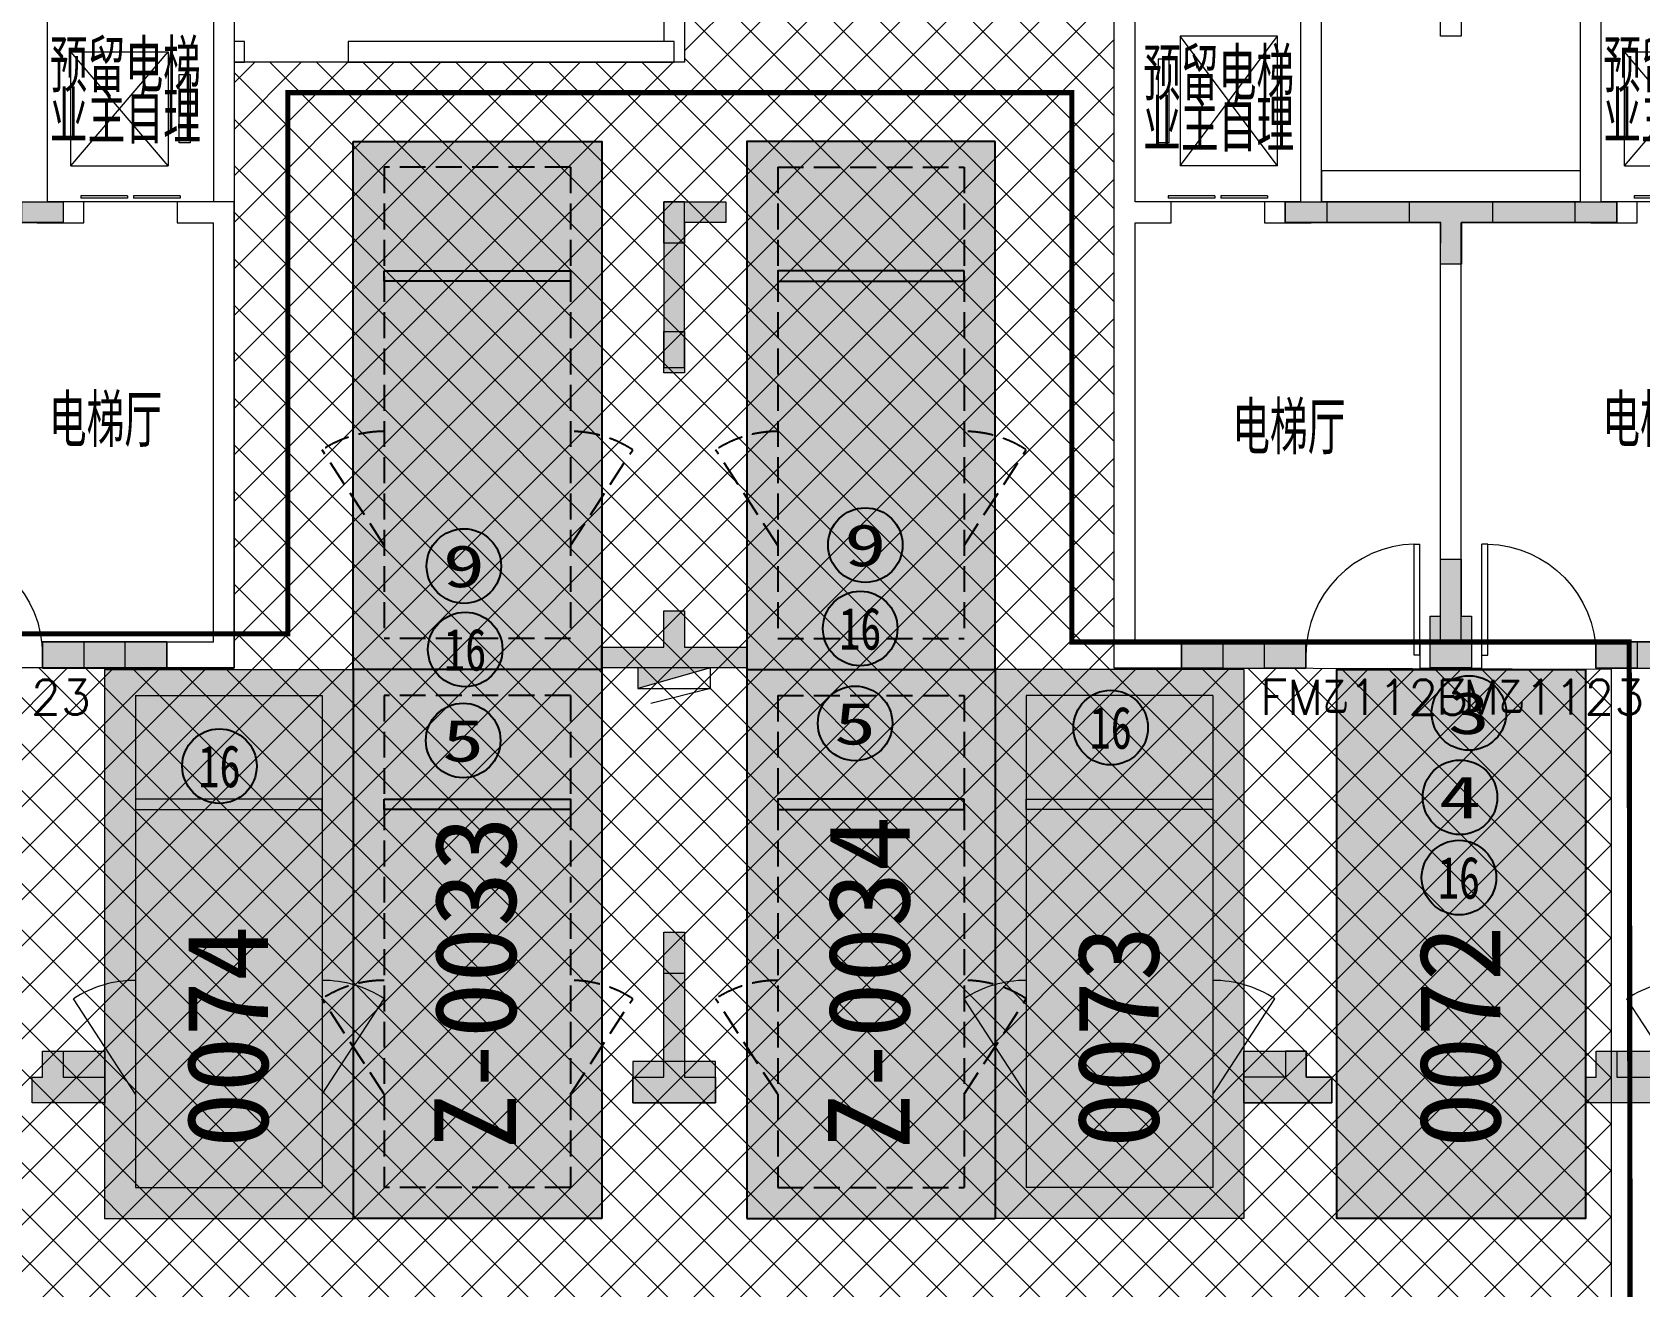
# Model space of a CAD drawing. Extents: x -264757 to 1033689, y 4049843 to 4347093.
# Drawn here: x -40389 to -24865, y 4272132 to 4284247 of the extents above; entities that cross this region are included whole.
import ezdxf
from ezdxf.enums import TextEntityAlignment as Align

# ---------------------------------------------------------------- set-up
doc = ezdxf.new("R2010")
doc.units = 0
doc.header["$LTSCALE"] = 1000
doc.header["$MEASUREMENT"] = 0
doc.linetypes.add('AX-01DK-PB01$1$A-001-车位参照B1$0$A-001-车位参照B1$0$A-001-车位参照B1$0$A-H4-001-基本图形$0$A-001-车位B1$0$DASH', pattern=[0.35, 0.25, -0.1])
doc.linetypes.add('DASH', pattern=[0.35, 0.25, -0.1])
doc.layers.add('AX-01DK-PB01$0$AX-001DK-01-PB01-02$0$A-3-WinF(Text)', color=8, linetype='Continuous', plot=False)
for name, color, linetype in [('不利因素1-紧邻消火栓', 7, 'Continuous'), ('不利因素3-紧邻房间出入口', 7, 'Continuous'), ('不利因素4-紧邻行车坡道', 7, 'Continuous'), ('不利因素5-单面靠墙', 7, 'Continuous'), ('不利因素9-坡道上停车', 7, 'Continuous'), ('不可售车位', 255, 'Continuous'), ('子母车位', 7, 'Continuous'), ('普通车位', 7, 'Continuous')]:
    doc.layers.add(name, color=color, linetype=linetype)
doc.layers.add('无关图层', color=8, linetype='Continuous', lineweight=0)
doc.layers.add('车位归属楼栋范围线', color=7, linetype='Continuous', true_color=0x19e6c7)
doc.styles.add('AX-01DK-PB01$0$AX-001DK-01-PB01-02$0$_TCH_WINDOW', font='SIMPLEX', dxfattribs={"bigfont": 'GBCBIG'})
doc.styles.add('AX-01DK-PB01$0$Standard', font='gbenor.shx', dxfattribs={"bigfont": 'gbcbig.shx'})
doc.styles.add('AX-ACK-BIANH1$0$黑体', font='simhei.ttf')
doc.styles.add('AX-ACK-P01-WALL$0$黑体', font='simhei.ttf')
doc.styles.add('SX-ACK-PB01-WNC-ALL$0$黑体', font='simhei.ttf')
doc.styles.add('黑体', font='simhei.ttf')

# ---------------------------------------------------------------- blocks, each defined once
blk = doc.blocks.new('20200722.21175556')
at = {"layer": '不利因素1-紧邻消火栓', "true_color": 0x3c6a45}
h = blk.add_hatch(color=97, dxfattribs=at)
h.dxf.hatch_style = 1
edge = h.paths.add_edge_path()
edge.add_arc((360, 360), 360, 0, 360)
at = {"layer": '不利因素1-紧邻消火栓'}
blk.add_circle((360, 360), 360, dxfattribs=at)
at = {"layer": '不利因素1-紧邻消火栓', "style": '黑体', "width": 1.390625}
blk.add_text('9', height=407, dxfattribs=at).set_placement((156, 156), (564, 156), align=Align.FIT)
blk = doc.blocks.new('SX-ACK-PB01-WNC-ALL$0$20200722.21182536')
at = {"layer": '不利因素3-紧邻房间出入口', "true_color": 0xe4d218}
h = blk.add_hatch(color=52, dxfattribs=at)
h.dxf.hatch_style = 1
edge = h.paths.add_edge_path()
edge.add_arc((360, 360), 360, 0, 360)
at = {"layer": '不利因素3-紧邻房间出入口'}
blk.add_circle((360, 360), 360, dxfattribs=at)
at = {"layer": '不利因素3-紧邻房间出入口', "style": 'SX-ACK-PB01-WNC-ALL$0$黑体', "width": 1.390625}
blk.add_text('3', height=407, dxfattribs=at).set_placement((156, 156), (564, 156), align=Align.FIT)
blk = doc.blocks.new('20200722.21182971')
at = {"layer": '不利因素4-紧邻行车坡道', "true_color": 0x9591ce}
h = blk.add_hatch(color=193, dxfattribs=at)
h.dxf.hatch_style = 1
edge = h.paths.add_edge_path()
edge.add_arc((360, 360), 360, 0, 360)
at = {"layer": '不利因素4-紧邻行车坡道'}
blk.add_circle((360, 360), 360, dxfattribs=at)
at = {"layer": '不利因素4-紧邻行车坡道', "style": '黑体', "width": 1.390625}
blk.add_text('4', height=407, dxfattribs=at).set_placement((156, 156), (564, 156), align=Align.FIT)
blk = doc.blocks.new('AX-ACK-P01-WALL$0$20200722.21184440')
at = {"layer": '不利因素9-坡道上停车', "true_color": 0x6a96bd}
h = blk.add_hatch(color=153, dxfattribs=at)
h.dxf.hatch_style = 1
edge = h.paths.add_edge_path()
edge.add_arc((360, 360), 360, 0, 360)
at = {"layer": '不利因素9-坡道上停车'}
blk.add_circle((360, 360), 360, dxfattribs=at)
at = {"layer": '不利因素9-坡道上停车', "style": 'AX-ACK-P01-WALL$0$黑体', "width": 0.695313}
blk.add_text('16', height=407.3, dxfattribs=at).set_placement((156, 156), (564, 156), align=Align.FIT)
blk = doc.blocks.new('SX-ACK-PB01-WNC-ALL$0$20200722.21183209')
at = {"layer": '不利因素5-单面靠墙', "true_color": 0x6d711d}
h = blk.add_hatch(color=66, dxfattribs=at)
h.dxf.hatch_style = 1
edge = h.paths.add_edge_path()
edge.add_arc((360, 360), 360, 0, 360)
at = {"layer": '不利因素5-单面靠墙'}
blk.add_circle((360, 360), 360, dxfattribs=at)
at = {"layer": '不利因素5-单面靠墙', "style": 'SX-ACK-PB01-WNC-ALL$0$黑体', "width": 1.390625}
blk.add_text('5', height=407, dxfattribs=at).set_placement((156, 156), (564, 156), align=Align.FIT)
blk = doc.blocks.new('销控车位')
at = {"layer": '不可售车位', "true_color": 0x757b8a}
h = blk.add_hatch(color=8, dxfattribs=at)
h.dxf.hatch_style = 1
h.paths.add_polyline_path([(2400, 0), (2400, -5300), (0, -5300), (0, 0)])
at = {"layer": '不可售车位', "color": 8, "true_color": 0x757b8a}
blk.add_lwpolyline([(2400, 0), (2400, -5300), (0, -5300), (0, 0)], close=True, dxfattribs=at)
blk = doc.blocks.new('AX-01DK-PB01$0$AX-001DK-01-PP01$0$AX-001DK-01-PP01$0$$DORLIB2D$00000127')
at = {"layer": '无关图层'}
for points in [[(-0.533, 0.795), (-0.533, 0.69)], [(-0.033, 0.795), (-0.533, 0.795)], [(-0.033, 0.69), (-0.533, 0.69)], [(-0.033, 0.795), (-0.033, 0.69)], [(0.533, 0.795), (0.033, 0.795)], [(0.033, 0.795), (0.033, 0.69)], [(0.533, 0.69), (0.033, 0.69)], [(0.533, 0.795), (0.533, 0.69)], [(0.5, 0.5), (-0.5, 0.5)]]:
    blk.add_lwpolyline(points, dxfattribs=at)
blk = doc.blocks.new('AX-01DK-PB01$0$$DorLib2D$00000001')
at = {"layer": '无关图层'}
for p, q in [((0.45, 0.975), (0.5, 0.975)), ((0.45, 0), (0.45, 0.975)), ((0.5, 0), (0.5, 0.975)), ((0.5, 0), (0.45, 0))]:
    blk.add_line(p, q, dxfattribs=at)
at = {"layer": '无关图层', "lineweight": 13}
blk.add_arc((0.475, 0), 0.975, 91.4693, 180, dxfattribs=at)
blk = doc.blocks.new('PX-03CK-XHS$1$$TWTSYS$00000508')
at = {"layer": '无关图层'}
for p, q in [((-0.5, 0.5), (0.324, 1.224)), ((-0.5, 0.5), (-0.5, -0.5)), ((-0.5, -0.5), (0.5, 0.5)), ((0.5, 0.5), (-0.5, 0.5)), ((0.5, -0.5), (0.5, 0.5)), ((-0.5, -0.5), (0.5, -0.5))]:
    blk.add_line(p, q, dxfattribs=at)
blk.add_solid([(0.5, -0.5), (0.5, 0.5), (-0.5, -0.5)], dxfattribs=at)
blk = doc.blocks.new('A$C741380cb')
at = {"layer": '子母车位', "true_color": 0x0617f9}
h = blk.add_hatch(color=5, dxfattribs=at)
h.dxf.hatch_style = 1
h.paths.add_polyline_path([(2400, 0), (2400, -10400), (0, -10400), (0, 0)])
blk = doc.blocks.new('A$C7e5eb487')
at = {"layer": '普通车位', "true_color": 0xf18f8e}
h = blk.add_hatch(color=11, dxfattribs=at)
h.dxf.hatch_style = 1
h.paths.add_polyline_path([(2400, 0), (2400, -5300), (0, -5300), (0, 0)])

msp = doc.modelspace()

# ---------------------------------------------------------------- hatches: boundary and pattern name
at = {"layer": '无关图层'}
h = msp.add_hatch(color=256, dxfattribs=at)
h.dxf.hatch_style = 1
h.paths.add_polyline_path([(-43290, 4282608), (-40090, 4282608), (-40090, 4282408), (-41590, 4282408), (-41590, 4282008), (-41790, 4282008), (-41790, 4282408), (-43290, 4282408)])
for points in [[(-40488.8, 4282607.5), (-40088.6, 4282608), (-40088.6, 4282407), (-40488.8, 4282406.4)], [(-33689.6, 4282608), (-33689.6, 4282408), (-34089.3, 4282408), (-34089.4, 4282208), (-34290.5, 4282208), (-34290.1, 4282608)], [(-28288.1, 4282607.5), (-27887.9, 4282608), (-27887.9, 4282407), (-28288.1, 4282406.4)], [(-26287.4, 4282608), (-26287.4, 4282408), (-26587.5, 4282408), (-26587.7, 4282008), (-26788.8, 4282008), (-26788.1, 4282408), (-27088.4, 4282408), (-27088.4, 4282608)], [(-25488.2, 4282607.5), (-25088.1, 4282608), (-25088.1, 4282407), (-25488.2, 4282406.4)], [(-34088.9, 4281358), (-34089.2, 4280958), (-34290.3, 4280958), (-34290, 4281358)], [(-26890.2, 4278608), (-26790.2, 4278608), (-26790.2, 4279158), (-26590.2, 4279158), (-26590.2, 4278608), (-26490.2, 4278608), (-26490.2, 4278108), (-26890.2, 4278108)], [(-34889.6, 4278308), (-34289.6, 4278308), (-34289.6, 4278658), (-34089.6, 4278658), (-34089.6, 4278308), (-33489.6, 4278308), (-33489.6, 4278108), (-34889.6, 4278108)], [(-40290.3, 4278358), (-39890.3, 4278358.6), (-39890.3, 4278107.5), (-40290.3, 4278107)], [(-39489.6, 4278358), (-39089.6, 4278358.6), (-39089.6, 4278107.5), (-39489.6, 4278107)], [(-29291, 4278358), (-28891, 4278358.6), (-28891, 4278107.5), (-29291, 4278107)], [(-28490.2, 4278358), (-28090.2, 4278358.6), (-28090.2, 4278107.5), (-28490.2, 4278107)], [(-25291, 4278358), (-24891, 4278358.6), (-24891, 4278107.5), (-25291, 4278107)], [(-34089.2, 4275558), (-34089.6, 4275158), (-34290.6, 4275158), (-34290.3, 4275558)], [(-40288.6, 4274408), (-39688.6, 4274408), (-39688.6, 4273908), (-40288.6, 4273908), (-40388.6, 4273908), (-40388.4, 4274158), (-40288.6, 4274158)], [(-33790, 4274309), (-34590.2, 4274309), (-34590.2, 4273909), (-33790, 4273909)], [(-28688.4, 4274408), (-28088.4, 4274408), (-28088.4, 4274158), (-27838.1, 4274158), (-27838.1, 4273908), (-28688.4, 4273908)], [(-25288.1, 4274408), (-24688.1, 4274408), (-24688.1, 4273908), (-25288.1, 4273908), (-25388.1, 4273908), (-25387.9, 4274158), (-25288.1, 4274158)]]:
    msp.add_hatch(color=256, dxfattribs=at).paths.add_polyline_path(points)
h = msp.add_hatch(color=256, dxfattribs=at)
h.dxf.hatch_style = 1
h.paths.add_polyline_path([(-34289.8, 4281008), (-34089.8, 4281008), (-34089.8, 4282608), (-34289.8, 4282608)])
h = msp.add_hatch(color=256, dxfattribs=at)
h.dxf.hatch_style = 1
h.paths.add_polyline_path([(-28289.4, 4282608), (-25089.4, 4282608), (-25089.4, 4282408), (-26589.4, 4282408), (-26589.4, 4282008), (-26789.4, 4282008), (-26789.4, 4282408), (-28289.4, 4282408)])
h = msp.add_hatch(color=256, dxfattribs=at)
h.dxf.hatch_style = 1
h.paths.add_polyline_path([(-34889.8, 4278308), (-34289.8, 4278308), (-34289.8, 4278658), (-34089.8, 4278658), (-34089.8, 4278308), (-33489.8, 4278308), (-33489.8, 4278108), (-34889.8, 4278108)])
h = msp.add_hatch(color=256, dxfattribs=at)
h.dxf.hatch_style = 1
h.paths.add_polyline_path([(-39090, 4278358.6), (-40290.3, 4278358.6), (-40290.3, 4278107), (-39090, 4278107)])
h = msp.add_hatch(color=256, dxfattribs=at)
h.dxf.hatch_style = 1
h.paths.add_polyline_path([(-28090.6, 4278358.6), (-29291, 4278358.6), (-29291, 4278107), (-28090.6, 4278107)])
h = msp.add_hatch(color=256, dxfattribs=at)
h.dxf.hatch_style = 1
h.paths.add_polyline_path([(-24090.6, 4278358.6), (-25291, 4278358.6), (-25291, 4278107), (-24090.6, 4278107)])
h = msp.add_hatch(color=256, dxfattribs=at)
h.dxf.hatch_style = 1
h.paths.add_polyline_path([(-34589.6, 4274158), (-34289.6, 4274158), (-34289.6, 4275558), (-34089.6, 4275558), (-34089.6, 4274158), (-33789.6, 4274158), (-33789.6, 4273908), (-34589.6, 4273908)])
h = msp.add_hatch(color=256, dxfattribs=at)
h.dxf.hatch_style = 1
h.paths.add_polyline_path([(-40388.6, 4273908), (-40388.6, 4274158), (-40288.6, 4274158), (-40288.6, 4274408), (-40088.6, 4274408), (-40088.6, 4274158), (-39688.6, 4274158), (-39688.6, 4273908), (-40088.6, 4273908)])
h = msp.add_hatch(color=256, dxfattribs=at)
h.dxf.hatch_style = 1
h.paths.add_polyline_path([(-27838.1, 4273908), (-27838.1, 4274158), (-28088.1, 4274158), (-28088.1, 4274408), (-28288.1, 4274408), (-28288.1, 4274158), (-28688.1, 4274158), (-28688.1, 4273908), (-28288.1, 4273908)])
h = msp.add_hatch(color=256, dxfattribs=at)
h.dxf.hatch_style = 1
h.paths.add_polyline_path([(-25388.1, 4273908), (-25388.1, 4274158), (-25288.1, 4274158), (-25288.1, 4274408), (-25088.1, 4274408), (-25088.1, 4274158), (-24688.1, 4274158), (-24688.1, 4273908), (-25088.1, 4273908)])

# ---------------------------------------------------------------- linework, layer by layer
at = {"layer": '子母车位', "color": 8, "linetype": 'AX-01DK-PB01$1$A-001-车位参照B1$0$A-001-车位参照B1$0$A-001-车位参照B1$0$A-H4-001-基本图形$0$A-001-车位B1$0$DASH'}
for p, q in [((-35189.6, 4282941.8), (-36989.6, 4282941.8)), ((-36989.6, 4282941.8), (-36989.6, 4278391.8, 0)), ((-35189.6, 4282941.8), (-35189.6, 4278391.8, 0)), ((-33189.6, 4282941.8), (-31389.6, 4282941.8)), ((-33189.6, 4282941.8), (-33189.6, 4278391.8, 0)), ((-31389.6, 4282941.8), (-31389.6, 4278391.8, 0)), ((-35189.6, 4278391.8, 0), (-36989.6, 4278391.8, 0)), ((-33189.6, 4278391.8, 0), (-31389.6, 4278391.8, 0)), ((-35189.6, 4277841.8, 0), (-36989.6, 4277841.8, 0)), ((-36989.6, 4277841.8, 0), (-36989.6, 4273091.8)), ((-35189.6, 4277841.8, 0), (-35189.6, 4273091.8)), ((-33189.6, 4277841.8, 0), (-31389.6, 4277841.8, 0)), ((-33189.6, 4277841.8, 0), (-33189.6, 4273091.8)), ((-31389.6, 4277841.8, 0), (-31389.6, 4273091.8)), ((-35189.6, 4273091.8), (-36989.6, 4273091.8)), ((-33189.6, 4273091.8), (-31389.6, 4273091.8))]:
    msp.add_line(p, q, dxfattribs=at)
at = {"layer": '子母车位', "color": 83}
for p, q in [((-37289.6, 4278091.8, 0), (-37289.6, 4272791.8)), ((-34889.6, 4278091.8, 0), (-37289.6, 4278091.8, 0)), ((-34889.6, 4278091.8, 0), (-34889.6, 4272791.8)), ((-33489.6, 4278091.8, 0), (-33489.6, 4272791.8)), ((-33489.6, 4278091.8, 0), (-31089.6, 4278091.8, 0)), ((-31089.6, 4278091.8, 0), (-31089.6, 4272791.8)), ((-34889.6, 4272791.8), (-37289.6, 4272791.8)), ((-33489.6, 4272791.8), (-31089.6, 4272791.8))]:
    msp.add_line(p, q, dxfattribs=at)
for points in [[(-37289.6, 4283191.8), (-34889.6, 4283191.7), (-34889.6, 4278091.7), (-37289.6, 4278091.8)], [(-31089.6, 4283191.8), (-33489.6, 4283191.7), (-33489.6, 4278091.7), (-31089.6, 4278091.8)]]:
    msp.add_lwpolyline(points, close=True, dxfattribs=at)
at = {"layer": '子母车位'}
for points in [[(-36989.6, 4281941.8), (-35189.6, 4281941.8), (-35189.6, 4281841.8), (-36989.6, 4281841.8)], [(-31389.6, 4281941.8), (-33189.6, 4281941.8), (-33189.6, 4281841.8), (-31389.6, 4281841.8)]]:
    msp.add_lwpolyline(points, close=True, dxfattribs=at)
at = {"layer": '子母车位', "linetype": 'AX-01DK-PB01$1$A-001-车位参照B1$0$A-001-车位参照B1$0$A-001-车位参照B1$0$A-H4-001-基本图形$0$A-001-车位B1$0$DASH'}
for points in [[(-36989.6, 4279291.8), (-37589.6, 4280213.7)], [(-35189.6, 4279291.8), (-34589.6, 4280213.7)], [(-33189.6, 4279291.8), (-33789.6, 4280213.7)], [(-31389.6, 4279291.8), (-30789.6, 4280213.7)]]:
    msp.add_lwpolyline(points, dxfattribs=at)
at = {"layer": '子母车位', "elevation": 0}
for points in [[(-36989.6, 4276841.8), (-35189.6, 4276841.8), (-35189.6, 4276741.8), (-36989.6, 4276741.8)], [(-31389.6, 4276841.8), (-33189.6, 4276841.8), (-33189.6, 4276741.8), (-31389.6, 4276741.8)]]:
    msp.add_lwpolyline(points, close=True, dxfattribs=at)
at = {"layer": '子母车位', "linetype": 'AX-01DK-PB01$1$A-001-车位参照B1$0$A-001-车位参照B1$0$A-001-车位参照B1$0$A-H4-001-基本图形$0$A-001-车位B1$0$DASH', "elevation": 0}
for points in [[(-36989.6, 4273991.8), (-37589.6, 4274913.7)], [(-35189.6, 4273991.8), (-34589.6, 4274913.7)], [(-33189.6, 4273991.8), (-33789.6, 4274913.7)], [(-31389.6, 4273991.8), (-30789.6, 4274913.7)]]:
    msp.add_lwpolyline(points, dxfattribs=at)
at = {"layer": '子母车位', "linetype": 'AX-01DK-PB01$1$A-001-车位参照B1$0$A-001-车位参照B1$0$A-001-车位参照B1$0$A-H4-001-基本图形$0$A-001-车位B1$0$DASH'}
for centre, start, end in [((-36989.6, 4279291.8, 0), 90, 123.05573), ((-35189.6, 4279291.8, 0), 56.94427, 90), ((-33189.6, 4279291.8, 0), 90, 123.05573), ((-31389.6, 4279291.8, 0), 56.94427, 90), ((-36989.6, 4273991.8), 90, 123.05573), ((-35189.6, 4273991.8), 56.94427, 90), ((-33189.6, 4273991.8), 90, 123.05573), ((-31389.6, 4273991.8), 56.94427, 90)]:
    msp.add_arc(centre, 1100, start, end, dxfattribs=at)
at = {"layer": '无关图层'}
for p, q in [((-49089.7, 4267270.4), (-30202.1, 4286158)), ((-38439.5, 4279267.6), (-31549.1, 4286158)), ((-38439.5, 4278818.6), (-31100.1, 4286158)), ((-38439.4, 4278369.7), (-30651.1, 4286158)), ((-34289.6, 4286158), (-34289.6, 4284158)), ((-34089.6, 4286158), (-34089.6, 4283958)), ((-34089.6, 4284066.6), (-31998.1, 4286158)), ((-34089.6, 4286158), (-34089.6, 4283957)), ((-29939.6, 4282090.9), (-34006.8, 4286158)), ((-29939.6, 4282539.9), (-33557.7, 4286158)), ((-29939.6, 4282988.9), (-33108.7, 4286158)), ((-29939.6, 4283437.9), (-32659.7, 4286158)), ((-29939.6, 4283886.9), (-32210.7, 4286158)), ((-29939.6, 4278108), (-29939.6, 4286158)), ((-49089.7, 4266821.4), (-29939.6, 4285971.5)), ((-29939.6, 4281641.9), (-34089.6, 4285791.9)), ((-49089.7, 4266372.3), (-29939.6, 4285522.5)), ((-29939.6, 4281192.9), (-34089.6, 4285342.9)), ((-49089.7, 4265923.3), (-29939.6, 4285073.5)), ((-29939.6, 4280743.8), (-34089.6, 4284893.8)), ((-49089.7, 4265474.3), (-29939.6, 4284624.4)), ((-38439.2, 4284457), (-38439.2, 4282607)), ((-29939.6, 4280294.8), (-34089.6, 4284444.8)), ((-29939.6, 4282507), (-29939.6, 4284457)), ((-27939.6, 4282607), (-27939.6, 4284457)), ((-25439.6, 4282607), (-25439.6, 4284457)), ((-40239.6, 4282607), (-40239.6, 4284357)), ((-38639.2, 4284357), (-38639.2, 4282607)), ((-29739.6, 4282607), (-29739.6, 4284357)), ((-28364.6, 4284207), (-29304.6, 4284207)), ((-29304.6, 4284207), (-29304.6, 4282957)), ((-29304.6, 4282957), (-28364.6, 4284207)), ((-28364.6, 4282957), (-29304.6, 4284207)), ((-28364.6, 4282957), (-28364.6, 4284207)), ((-28139.6, 4282607), (-28139.6, 4284357)), ((-25239.6, 4282607), (-25239.6, 4284357)), ((-49089.8, 4265025.3), (-29939.6, 4284175.4)), ((-40014.6, 4282957), (-40014.6, 4284057)), ((-40014.6, 4284057), (-39074.6, 4284057)), ((-39074.6, 4282957), (-40014.6, 4284057)), ((-40014.6, 4282957), (-39074.6, 4284057)), ((-39074.6, 4284057), (-39074.6, 4282957)), ((-38339.2, 4284158), (-38440, 4284158)), ((-38440, 4284158), (-38440, 4283958)), ((-38339.2, 4283958), (-38339.2, 4284158)), ((-34189.6, 4284158), (-37339.2, 4284158)), ((-37339.2, 4284158), (-37339.2, 4283958)), ((-34189.6, 4283958), (-34189.6, 4284158)), ((-25014.6, 4282957), (-25014.6, 4284057)), ((-25014.6, 4284057), (-24074.6, 4284057)), ((-24074.6, 4282957), (-25014.6, 4284057)), ((-25014.6, 4282957), (-24074.6, 4284057)), ((-38440, 4283958), (-38339.2, 4283958)), ((-34089.6, 4283958), (-38440, 4283958)), ((-38440, 4283958), (-38439.4, 4278108)), ((-38439.9, 4283757.3), (-38239.3, 4283958)), ((-38439.9, 4283308.4), (-37790.3, 4283958)), ((-38439.9, 4282859.4), (-37341.3, 4283958)), ((-38439.8, 4282410.4), (-36892.3, 4283958)), ((-38439.8, 4281961.4), (-36443.3, 4283958)), ((-38439.7, 4281512.5), (-35994.2, 4283958)), ((-38439.7, 4281063.5), (-35545.2, 4283958)), ((-38439.7, 4280614.5), (-35096.2, 4283958)), ((-38439.6, 4280165.6), (-34647.2, 4283958)), ((-38439.6, 4279716.6), (-34198.2, 4283958)), ((-25139.2, 4271004.3), (-38092.9, 4283958)), ((-25139.2, 4271453.3), (-37643.9, 4283958)), ((-37339.2, 4283958), (-34189.6, 4283958)), ((-25139.2, 4271902.4), (-37194.8, 4283958)), ((-25139.2, 4272351.4), (-36745.8, 4283958)), ((-25139.2, 4272800.4), (-36296.8, 4283958)), ((-25139.2, 4273249.4), (-35847.8, 4283958)), ((-29939.6, 4278498.8), (-35398.8, 4283958)), ((-29939.6, 4278947.8), (-34949.8, 4283958)), ((-29939.6, 4279396.8), (-34500.8, 4283958)), ((-29939.6, 4279845.8), (-34089.6, 4283995.8)), ((-34089.6, 4283957), (-34089.6, 4283958)), ((-29409.6, 4283987), (-29514.6, 4283987)), ((-29514.6, 4283987), (-29514.6, 4283177)), ((-29409.6, 4283177), (-29409.6, 4283987)), ((-38969.6, 4283177), (-38969.6, 4283837)), ((-38969.6, 4283837), (-38864.6, 4283837)), ((-38864.6, 4283837), (-38864.6, 4283177)), ((-25139.2, 4270555.3), (-38440, 4283856)), ((-49089.8, 4264576.3), (-29939.6, 4283726.4)), ((-49089.8, 4264127.3), (-29939.6, 4283277.4)), ((-25139.2, 4270106.3), (-38439.9, 4283407)), ((-38864.6, 4283177), (-38969.6, 4283177)), ((-29409.6, 4283177), (-29514.6, 4283177)), ((-49089.8, 4263678.2), (-29939.6, 4282828.4)), ((-25139.2, 4269657.3), (-38439.9, 4282957.9)), ((-39889.6, 4282607), (-40239.6, 4282607)), ((-39889.6, 4282407), (-39889.6, 4282607)), ((-38439.4, 4282607), (-38989.6, 4282607)), ((-38989.6, 4282607), (-38989.6, 4282407)), ((-38439.2, 4282607), (-38639.2, 4282607)), ((-25139.2, 4269208.3), (-38439.8, 4282508.9)), ((-38439.4, 4278107), (-38439.4, 4282607)), ((-29939.6, 4278107), (-29939.6, 4282507)), ((-29389.6, 4282607), (-29739.6, 4282607)), ((-29389.6, 4282407), (-29389.6, 4282607)), ((-28139.6, 4282607), (-28489.6, 4282607)), ((-28489.6, 4282607), (-28489.6, 4282407)), ((-26689.2, 4282607), (-27939.6, 4282607)), ((-25439.6, 4282607), (-26689.2, 4282607)), ((-24889.6, 4282607), (-25239.6, 4282607)), ((-24889.6, 4282407), (-24889.6, 4282607)), ((-49089.8, 4263229.2), (-29939.6, 4282379.4)), ((-40339.6, 4282407), (-41589.2, 4282407)), ((-40339.6, 4282407), (-39889.6, 4282407)), ((-38989.6, 4282407), (-38639.4, 4282407)), ((-38639.4, 4278357), (-38639.4, 4282407)), ((-29739.6, 4278357), (-29739.6, 4282407)), ((-29739.6, 4282407), (-29389.6, 4282407)), ((-28489.6, 4282407), (-28039.6, 4282407)), ((-26789.2, 4282407), (-28039.6, 4282407)), ((-26789.2, 4278357), (-26789.2, 4282407)), ((-25339.6, 4282407), (-26589.2, 4282407)), ((-26589.2, 4278357), (-26589.2, 4282407)), ((-25339.6, 4282407), (-24889.6, 4282407)), ((-25139.2, 4268759.3), (-38439.8, 4282059.8)), ((-49089.8, 4262780.2), (-29939.6, 4281930.4)), ((-28034.3, 4260878), (-49089.6, 4281933.4)), ((-25139.2, 4268310.3), (-38439.7, 4281610.8)), ((-49089.8, 4262331.2), (-29939.6, 4281481.4)), ((-28483.3, 4260878), (-49089.6, 4281484.3)), ((-25139.2, 4267861.2), (-38439.7, 4281161.7)), ((-49089.8, 4261882.2), (-29939.6, 4281032.3)), ((-28932.3, 4260878), (-49089.6, 4281035.3)), ((-25139.2, 4267412.2), (-38439.7, 4280712.7)), ((-49089.8, 4261433.2), (-29939.6, 4280583.3)), ((-25139.2, 4266963.2), (-38439.6, 4280263.6)), ((-49089.8, 4260984.1), (-29939.6, 4280134.3)), ((-25139.2, 4266514.2), (-38439.6, 4279814.5)), ((-48746.9, 4260878), (-29939.6, 4279685.3)), ((-25139.2, 4266065.2), (-38439.5, 4279365.5)), ((-48297.9, 4260878), (-29939.6, 4279236.3)), ((-47848.9, 4260878), (-29939.6, 4278787.3)), ((-25139.2, 4265616.2), (-38439.5, 4278916.4)), ((-25139.2, 4265167.2), (-38439.5, 4278467.4)), ((-47399.9, 4260878), (-29939.6, 4278338.3)), ((-38639.4, 4278357), (-40289.2, 4278357)), ((-40289.2, 4278357), (-40289.2, 4278107)), ((-28089.2, 4278357), (-29739.6, 4278357)), ((-28089.2, 4278107), (-28089.2, 4278357)), ((-26789.2, 4278357), (-26989.2, 4278357)), ((-26989.2, 4278357), (-26989.2, 4278107)), ((-26389.2, 4278357), (-26589.2, 4278357)), ((-26389.2, 4278107), (-26389.2, 4278357)), ((-23639.4, 4278357), (-25289.2, 4278357)), ((-25289.2, 4278357), (-25289.2, 4278107)), ((-49089.7, 4269066.4), (-40048.1, 4278108)), ((-49089.7, 4268617.4), (-39599.1, 4278108)), ((-49089.7, 4268168.4), (-39150.1, 4278108)), ((-49089.7, 4267719.4), (-38701.1, 4278108)), ((-46950.8, 4260878), (-29721.6, 4278107.3)), ((-46501.8, 4260878), (-29274.1, 4278105.8)), ((-46052.8, 4260878), (-28826.6, 4278104.3)), ((-45603.8, 4260878), (-28379.1, 4278102.7)), ((-45154.8, 4260878), (-27931.6, 4278101.2)), ((-38439.4, 4278108), (-44939.6, 4278108)), ((-27585.3, 4260878), (-44815.3, 4278108)), ((-44705.8, 4260878), (-27484.1, 4278099.7)), ((-27136.3, 4260878), (-44366.3, 4278108)), ((-44256.8, 4260878), (-27036.6, 4278098.2)), ((-26687.3, 4260878), (-43917.3, 4278108)), ((-43807.8, 4260878), (-26589.1, 4278096.7)), ((-26238.2, 4260878), (-43468.2, 4278108)), ((-43358.7, 4260878), (-26141.6, 4278095.2)), ((-25789.2, 4260878), (-43019.2, 4278108)), ((-42909.7, 4260878), (-25694.1, 4278093.6)), ((-25340.2, 4260878), (-42570.2, 4278108)), ((-42460.7, 4260878), (-25246.6, 4278092.1)), ((-25139.2, 4261126.1), (-42121.2, 4278108)), ((-25139.2, 4261575.1), (-41672.2, 4278108)), ((-25139.2, 4262024.1), (-41223.2, 4278108)), ((-25139.2, 4262473.1), (-40774.2, 4278108)), ((-25139.2, 4262922.1), (-40325.2, 4278108)), ((-40289.2, 4278107), (-38439.4, 4278107)), ((-25139.2, 4263371.1), (-39876.1, 4278108)), ((-39689.7, 4278091.8), (-39689.7, 4272791.8, 0)), ((-39689.7, 4278091.8), (-37289.7, 4278091.8)), ((-25139.2, 4263820.1), (-39427.1, 4278108)), ((-25139.2, 4264269.1), (-38978.1, 4278108)), ((-25139.2, 4264718.2), (-38529.1, 4278108)), ((-37289.7, 4278091.8), (-37289.7, 4272791.8, 0)), ((-31089.6, 4278091.8), (-31089.6, 4272791.8, 0)), ((-28689.6, 4278091.8), (-31089.6, 4278091.8)), ((-25139.2, 4278091.8), (-29939.6, 4278108)), ((-29939.6, 4278107), (-28089.2, 4278107)), ((-25139.2, 4273698.4), (-29547.5, 4278106.7)), ((-25139.2, 4274147.4), (-29097, 4278105.2)), ((-28689.6, 4278091.8), (-28689.6, 4272791.8, 0)), ((-25139.2, 4274596.4), (-28646.4, 4278103.6)), ((-25139.2, 4275045.5), (-28195.9, 4278102.1)), ((-25139.2, 4275494.5), (-27745.4, 4278100.6)), ((-25139.2, 4275943.5), (-27294.8, 4278099.1)), ((-26989.2, 4278107), (-26689.2, 4278107)), ((-25139.2, 4276392.5), (-26844.3, 4278097.5)), ((-26689.2, 4278107), (-26389.2, 4278107)), ((-25139.2, 4276841.5), (-26393.7, 4278096)), ((-25139.2, 4277290.5), (-25943.2, 4278094.5)), ((-25139.2, 4277739.5), (-25492.7, 4278093)), ((-25289.2, 4278107), (-23439.4, 4278107)), ((-25139.2, 4260878), (-25139.2, 4278091.8)), ((-42011.7, 4260878), (-25139.2, 4277750.5)), ((-39389.7, 4277841.8), (-37589.7, 4277841.8)), ((-39389.7, 4277841.8), (-39389.7, 4273091.8, 0)), ((-37589.7, 4277841.8), (-37589.7, 4273091.8, 0)), ((-28989.6, 4277841.8), (-30789.6, 4277841.8)), ((-30789.6, 4277841.8), (-30789.6, 4273091.8, 0)), ((-28989.6, 4277841.8), (-28989.6, 4273091.8, 0)), ((-41562.7, 4260878), (-25139.2, 4277301.5)), ((-41113.7, 4260878), (-25139.2, 4276852.5)), ((-30789.6, 4276841.8), (-28989.6, 4276841.8)), ((-30789.6, 4276741.8), (-30789.6, 4276841.8)), ((-28989.6, 4276841.8), (-28989.6, 4276741.8)), ((-28989.6, 4276741.8), (-30789.6, 4276741.8)), ((-40664.7, 4260878), (-25139.2, 4276403.4)), ((-40215.6, 4260878), (-25139.2, 4275954.4)), ((-39766.6, 4260878), (-25139.2, 4275505.4)), ((-39317.6, 4260878), (-25139.2, 4275056.4)), ((-30789.6, 4273991.8), (-31389.6, 4274913.7)), ((-28989.6, 4273991.8), (-28389.6, 4274913.7)), ((-38868.6, 4260878), (-25139.2, 4274607.4)), ((-38419.6, 4260878), (-25139.2, 4274158.4)), ((-37970.6, 4260878), (-25139.2, 4273709.4)), ((-37521.6, 4260878), (-25139.2, 4273260.4)), ((-39389.7, 4273091.8, 0), (-37589.7, 4273091.8, 0)), ((-28989.6, 4273091.8, 0), (-30789.6, 4273091.8, 0)), ((-39689.7, 4272791.8, 0), (-37289.7, 4272791.8, 0)), ((-37072.6, 4260878), (-25139.2, 4272811.3)), ((-28689.6, 4272791.8, 0), (-31089.6, 4272791.8, 0)), ((-36623.5, 4260878), (-25139.2, 4272362.3))]:
    msp.add_line(p, q, dxfattribs=at)
msp.add_lwpolyline([(-26039.6, 4288677, 0, 0, 0), (-26030.3, 4283824.8, 0, 0, 0), (-27331.9, 4283824.8, 0, 0, 0), (-27331.9, 4286475.9, 0, 120, 0), (-27331.9, 4286025.9, 0, 0, 0)], format="xyseb", dxfattribs=at)
for points in [[(-26789.6, 4288727), (-26589.6, 4288727), (-26589.6, 4284207), (-26789.6, 4284207), (-26789.6, 4288727)], [(-40014.6, 4282957), (-39074.6, 4282957)], [(-28364.6, 4282957), (-29304.6, 4282957)], [(-25439.6, 4282608), (-25439.6, 4282908), (-27939.6, 4282908), (-27939.6, 4282608), (-25439.6, 4282607), (-25439.6, 4282908)], [(-25014.6, 4282957), (-24074.6, 4282957)], [(-39389.7, 4273991.8), (-39989.7, 4274913.7)], [(-37589.7, 4273991.8), (-36989.7, 4274913.7)], [(-24389.7, 4273991.8), (-24989.7, 4274913.7)]]:
    msp.add_lwpolyline(points, dxfattribs=at)
for points in [[(-43290, 4282608), (-40090, 4282608), (-40090, 4282408), (-41590, 4282408), (-41590, 4282008), (-41790, 4282008), (-41790, 4282408), (-43290, 4282408)], [(-40488.8, 4282607.5), (-40088.6, 4282608), (-40088.6, 4282407), (-40488.8, 4282406.4)], [(-33689.6, 4282608), (-33689.6, 4282408), (-34089.3, 4282408), (-34089.4, 4282208), (-34290.5, 4282208), (-34290.1, 4282608)], [(-34289.8, 4281008), (-34089.8, 4281008), (-34089.8, 4282608), (-34289.8, 4282608)], [(-28289.4, 4282608), (-25089.4, 4282608), (-25089.4, 4282408), (-26589.4, 4282408), (-26589.4, 4282008), (-26789.4, 4282008), (-26789.4, 4282408), (-28289.4, 4282408)], [(-28288.1, 4282607.5), (-27887.9, 4282608), (-27887.9, 4282407), (-28288.1, 4282406.4)], [(-26287.4, 4282608), (-26287.4, 4282408), (-26587.5, 4282408), (-26587.7, 4282008), (-26788.8, 4282008), (-26788.1, 4282408), (-27088.4, 4282408), (-27088.4, 4282608)], [(-25488.2, 4282607.5), (-25088.1, 4282608), (-25088.1, 4282407), (-25488.2, 4282406.4)], [(-34088.9, 4281358), (-34089.2, 4280958), (-34290.3, 4280958), (-34290, 4281358)], [(-26890.2, 4278608), (-26790.2, 4278608), (-26790.2, 4279158), (-26590.2, 4279158), (-26590.2, 4278608), (-26490.2, 4278608), (-26490.2, 4278108), (-26890.2, 4278108)], [(-34889.8, 4278308), (-34289.8, 4278308), (-34289.8, 4278658), (-34089.8, 4278658), (-34089.8, 4278308), (-33489.8, 4278308), (-33489.8, 4278108), (-34889.8, 4278108)], [(-34889.6, 4278308), (-34289.6, 4278308), (-34289.6, 4278658), (-34089.6, 4278658), (-34089.6, 4278308), (-33489.6, 4278308), (-33489.6, 4278108), (-34889.6, 4278108)], [(-40290.3, 4278358), (-39890.3, 4278358.6), (-39890.3, 4278107.5), (-40290.3, 4278107)], [(-39090, 4278358.6), (-40290.3, 4278358.6), (-40290.3, 4278107), (-39090, 4278107)], [(-39489.6, 4278358), (-39089.6, 4278358.6), (-39089.6, 4278107.5), (-39489.6, 4278107)], [(-29291, 4278358), (-28891, 4278358.6), (-28891, 4278107.5), (-29291, 4278107)], [(-28090.6, 4278358.6), (-29291, 4278358.6), (-29291, 4278107), (-28090.6, 4278107)], [(-28490.2, 4278358), (-28090.2, 4278358.6), (-28090.2, 4278107.5), (-28490.2, 4278107)], [(-25291, 4278358), (-24891, 4278358.6), (-24891, 4278107.5), (-25291, 4278107)], [(-24090.6, 4278358.6), (-25291, 4278358.6), (-25291, 4278107), (-24090.6, 4278107)], [(-37589.7, 4276841.8), (-39389.7, 4276841.8), (-39389.7, 4276741.8), (-37589.7, 4276741.8)], [(-34589.6, 4274158), (-34289.6, 4274158), (-34289.6, 4275558), (-34089.6, 4275558), (-34089.6, 4274158), (-33789.6, 4274158), (-33789.6, 4273908), (-34589.6, 4273908)], [(-34089.2, 4275558), (-34089.6, 4275158), (-34290.6, 4275158), (-34290.3, 4275558)], [(-40388.6, 4273908), (-40388.6, 4274158), (-40288.6, 4274158), (-40288.6, 4274408), (-40088.6, 4274408), (-40088.6, 4274158), (-39688.6, 4274158), (-39688.6, 4273908), (-40088.6, 4273908)], [(-40288.6, 4274408), (-39688.6, 4274408), (-39688.6, 4273908), (-40288.6, 4273908), (-40388.6, 4273908), (-40388.4, 4274158), (-40288.6, 4274158)], [(-33790, 4274309), (-34590.2, 4274309), (-34590.2, 4273909), (-33790, 4273909)], [(-28688.4, 4274408), (-28088.4, 4274408), (-28088.4, 4274158), (-27838.1, 4274158), (-27838.1, 4273908), (-28688.4, 4273908)], [(-27838.1, 4273908), (-27838.1, 4274158), (-28088.1, 4274158), (-28088.1, 4274408), (-28288.1, 4274408), (-28288.1, 4274158), (-28688.1, 4274158), (-28688.1, 4273908), (-28288.1, 4273908)], [(-25388.1, 4273908), (-25388.1, 4274158), (-25288.1, 4274158), (-25288.1, 4274408), (-25088.1, 4274408), (-25088.1, 4274158), (-24688.1, 4274158), (-24688.1, 4273908), (-25088.1, 4273908)], [(-25288.1, 4274408), (-24688.1, 4274408), (-24688.1, 4273908), (-25288.1, 4273908), (-25388.1, 4273908), (-25387.9, 4274158), (-25288.1, 4274158)]]:
    msp.add_lwpolyline(points, close=True, dxfattribs=at)
for centre, start, end in [((-39389.7, 4273991.8, 0), 90, 123.05573), ((-37589.7, 4273991.8, 0), 56.94427, 90), ((-24389.7, 4273991.8, 0), 90, 123.05573)]:
    msp.add_arc(centre, 1100, start, end, dxfattribs=at)
for centre, major_axis, start_param, end_param in [((-30789.6, 4273991.8, 0), (-271.6, 1065.9), -0.2495268, 0.3274045), ((-28989.6, 4273991.8, 0), (364.1, 1038), -0.2395336, 0.3373977)]:
    msp.add_ellipse(centre, major_axis=major_axis, ratio=1, start_param=start_param, end_param=end_param, dxfattribs=at)
at = {"layer": '车位归属楼栋范围线', "linetype": 'DASH', "ltscale": 5, "const_width": 50}
msp.add_lwpolyline([(-65588.7, 4248903.3), (-59289.5, 4248908.1), (-59289.5, 4256957.8), (-50789.3, 4256957.8), (-50789.3, 4248903.3), (-44289.5, 4248903.1), (-44289.5, 4256958), (-35789.7, 4256958), (-35789.7, 4248962.9), (-29299.6, 4248962.9), (-29299.6, 4256958), (-24939.5, 4256957.9), (-24967.7, 4278358.5), (-30349.1, 4278358.5), (-30349.1, 4283662.2), (-37919.8, 4283662.2), (-37919.8, 4278437.3), (-45449.6, 4278437.3), (-45449.6, 4283607.1), (-48731.6, 4283607.1), (-48731.6, 4278581.5), (-55544.8, 4278581.5), (-55544.8, 4272808.3), (-62130, 4272808.3)], dxfattribs=at)

# ---------------------------------------------------------------- block references
at = {"layer": '不利因素1-紧邻消火栓'}
for p in [(-32703.6, 4278934.1), (-36580, 4278731.6)]:
    msp.add_blockref('20200722.21175556', p, dxfattribs=at)
at = {"layer": '不利因素3-紧邻房间出入口'}
msp.add_blockref('SX-ACK-PB01-WNC-ALL$0$20200722.21182536', (-26875.2, 4277313.5), dxfattribs=at)
at = {"layer": '不利因素4-紧邻行车坡道'}
msp.add_blockref('20200722.21182971', (-26961.4, 4276499.2), dxfattribs=at)
at = {"layer": '不利因素5-单面靠墙'}
for p in [(-32802.4, 4277212.6), (-36587, 4277047.7)]:
    msp.add_blockref('SX-ACK-PB01-WNC-ALL$0$20200722.21183209', p, dxfattribs=at)
at = {"layer": '不利因素9-坡道上停车'}
for p in [(-32753.2, 4278128.9), (-36567.6, 4277926.5), (-30334.3, 4277172), (-38940.4, 4276800), (-26971.8, 4275723.9)]:
    msp.add_blockref('AX-ACK-P01-WALL$0$20200722.21184440', p, dxfattribs=at)
at = {"layer": '不可售车位'}
msp.add_blockref('销控车位', (-27789.6, 4278091.8), dxfattribs=at)
at = {"layer": '子母车位', "extrusion": (0, 0, -1), "zscale": -1, "rotation": 180.0000000000001}
msp.add_blockref('A$C741380cb', (37289.6, 4272791.8), dxfattribs=at)
at = {"layer": '子母车位', "rotation": 180.0000000000001}
msp.add_blockref('A$C741380cb', (-31089.6, 4272791.8), dxfattribs=at)
at = {"layer": '无关图层'}
for name, p, xscale, yscale, zscale, rotation in [('AX-01DK-PB01$0$AX-001DK-01-PP01$0$AX-001DK-01-PP01$0$$DORLIB2D$00000127', (-39439.6, 4282507), -900, -200, 200, 179.9999999925303), ('AX-01DK-PB01$0$AX-001DK-01-PP01$0$AX-001DK-01-PP01$0$$DORLIB2D$00000127', (-28939.6, 4282507), 900, 200, 200, 7.174070222237814e-09), ('AX-01DK-PB01$0$AX-001DK-01-PP01$0$AX-001DK-01-PP01$0$$DORLIB2D$00000127', (-24439.6, 4282507), -900, -200, 200, 179.9999999925303), ('PX-03CK-XHS$1$$TWTSYS$00000508', (-34189.8, 4278008), 700, 200, 700, 180)]:
    msp.add_blockref(name, p, dxfattribs=dict(at, xscale=xscale, yscale=yscale, zscale=zscale, rotation=rotation))
ref = msp.add_blockref('AX-01DK-PB01$0$$DorLib2D$00000001', (-40839.2, 4278232), dxfattribs=dict(at, xscale=1100, yscale=-1100, zscale=250, rotation=179.9999999995595))
ref.add_attrib('A', 'FM乙1123', (-41830.2, 4277657), dxfattribs={"layer": 'AX-01DK-PB01$0$AX-001DK-01-PB01-02$0$A-3-WinF(Text)', "height": 337.59, "rotation": 360, "style": 'AX-01DK-PB01$0$AX-001DK-01-PB01-02$0$_TCH_WINDOW'})
ref = msp.add_blockref('AX-01DK-PB01$0$$DorLib2D$00000001', (-27539.2, 4278232), dxfattribs=dict(at, xscale=-1100, yscale=-1100, zscale=250, rotation=180.0000000004404))
ref.add_attrib('A', 'FM乙1123', (-28530.2, 4277656.9), dxfattribs={"layer": 'AX-01DK-PB01$0$AX-001DK-01-PB01-02$0$A-3-WinF(Text)', "height": 337.59, "style": 'AX-01DK-PB01$0$AX-001DK-01-PB01-02$0$_TCH_WINDOW'})
ref = msp.add_blockref('AX-01DK-PB01$0$$DorLib2D$00000001', (-25839.2, 4278232), dxfattribs=dict(at, xscale=1100, yscale=-1100, zscale=250, rotation=179.9999999995595))
ref.add_attrib('A', 'FM乙1123', (-26830.2, 4277657), dxfattribs={"layer": 'AX-01DK-PB01$0$AX-001DK-01-PB01-02$0$A-3-WinF(Text)', "height": 337.59, "rotation": 360, "style": 'AX-01DK-PB01$0$AX-001DK-01-PB01-02$0$_TCH_WINDOW'})
at = {"layer": '普通车位', "rotation": 180}
msp.add_blockref('A$C7e5eb487', (-37289.7, 4272791.8, 0), dxfattribs=at)
at = {"layer": '普通车位', "extrusion": (0, 0, -1), "zscale": -0.9999999999999998, "rotation": 180}
msp.add_blockref('A$C7e5eb487', (31089.6, 4272791.8, 0), dxfattribs=at)

# ---------------------------------------------------------------- texts
at = {"layer": '无关图层', "style": 'AX-01DK-PB01$0$Standard'}
for s, p in [('预留电梯', (-40218, 4283665.8)), ('预留电梯', (-25218, 4283665.8)), ('预留电梯', (-29661.3, 4283587.5)), ('业主自理', (-40218, 4283171.4)), ('业主自理', (-29661.3, 4283093.1)), ('业主自理', (-25218, 4283171.4)), ('电梯厅', (-40228.2, 4280240.9)), ('电梯厅', (-25228.2, 4280240.9)), ('电梯厅', (-28801.7, 4280170))]:
    msp.add_text(s, height=506.38, dxfattribs=at).set_placement(p)
at = {"layer": '无关图层', "style": 'AX-ACK-BIANH1$0$黑体'}
for s, p in [('Z-0033', (-35716.8, 4273461.2)), ('Z-0034', (-31916.8, 4273461.2, 0)), ('0074', (-38110.6, 4273474.5, 0)), ('0073', (-29510.5, 4273474.5, 0)), ('0072', (-26210.5, 4273474.5, 0))]:
    msp.add_text(s, height=788.61, rotation=90, dxfattribs=at).set_placement(p)

doc.saveas('drawing.dxf')
